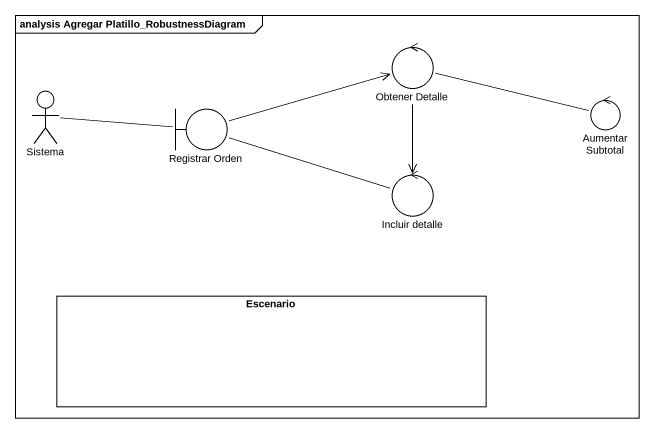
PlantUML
@startuml
mainframe analysis Agregar Platillo_RobustnessDiagram
control "Obtener Detalle" as Obtener_Detalle
actor Sistema
boundary "Registrar Orden" as Registrar_Orden
control "Aumentar Subtotal" as Aumentar_Subtotal
control "Incluir detalle" as Incluir_detalle
rectangle Escenario
Obtener_Detalle -right- Aumentar_Subtotal
Obtener_Detalle --> Incluir_detalle
Sistema -right- Registrar_Orden
Registrar_Orden -right-> Obtener_Detalle
Incluir_detalle -left- Registrar_Orden
@enduml
